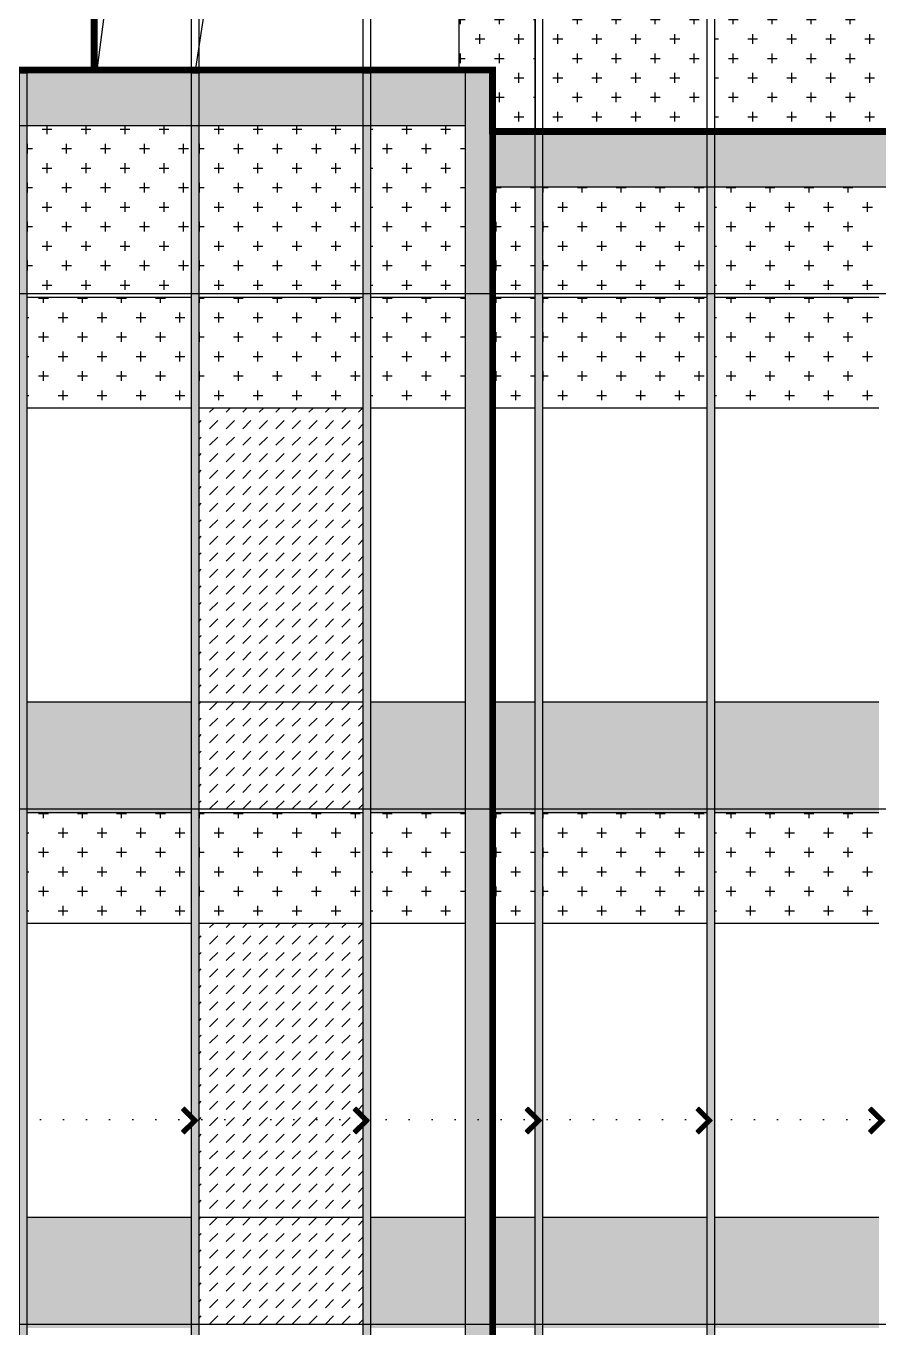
# Model space of a CAD drawing. Extents: x -863035 to 270371, y -8918 to 240488.
# Drawn here: x -368165 to -361218, y 67026 to 77637 of the extents above; entities that cross this region are included whole.
import ezdxf

# ---------------------------------------------------------------- set-up
doc = ezdxf.new("R2010")
doc.units = 0
doc.header["$LTSCALE"] = 1000
doc.header["$MEASUREMENT"] = 0
doc.linetypes.add('109-34 轴网$0$L1$0$$AUDIT_BAD_LTYPE1', pattern=[0])
doc.linetypes.add('DOT2', pattern=[0.125, 0, -0.125])
for name, color, linetype in [('01-标注_符号', 200, 'Continuous'), ('05-填充_156', 156, 'Continuous'), ('05-填充_18', 18, 'Continuous'), ('05-填充_天正', 26, 'Continuous'), ('A-C_窗', 140, 'Continuous'), ('A-SUR_看线', 231, 'Continuous'), ('D_铝板', 181, 'Continuous'), ('E-立面', 255, 'Continuous'), ('E-立面轮廓', 241, 'Continuous')]:
    doc.layers.add(name, color=color, linetype=linetype)
doc.layers.add('04-不打印_辅助线', color=165, linetype='Continuous', plot=False)
doc.styles.add('logo-3', font='', dxfattribs={"width": 0.8})
doc.styles.get('logo-3').set_extended_font_data('SimSun')
doc.dimstyles.new('副本 ISO-1', dxfattribs={"dimtxt": 2.5, "dimasz": 1.5, "dimexe": 1.25, "dimexo": 0.625, "dimtad": 1, "dimdec": 0, "dimtxsty": 'logo-3', "dimblk": 'ARCHTICK', "dimcen": 2.5, "dimdle": 1, "dimadec": 0, "dimazin": 0, "dimtfac": 1, "dimtdec": 0, "dimtix": 1, "dimtmove": 0, "dimatfit": 3, "dimldrblk": 'AR', "dimfxl": 0, "dimarcsym": 0})
pattern_1 = [(0, (-500618.61, -68320.96), (158.75, 158.75), [79.375, -238.125]), (90, (-500578.92, -68360.65), (-158.75, 158.75), [79.375, -238.125])]
pattern_2 = [(0, (-497818.61, -68320.96), (158.75, 158.75), [79.375, -238.125]), (90, (-497778.92, -68360.65), (-158.75, 158.75), [79.375, -238.125])]
pattern_3 = [(0, (-500618.61, -64120.96), (158.75, 158.75), [79.375, -238.125]), (90, (-500578.92, -64160.65), (-158.75, 158.75), [79.375, -238.125])]
pattern_4 = [(0, (-497818.61, -64120.96), (158.75, 158.75), [79.375, -238.125]), (90, (-497778.92, -64160.65), (-158.75, 158.75), [79.375, -238.125])]
pattern_5 = [(0, (-497818.61, -63220.96), (158.75, 158.75), [79.375, -238.125]), (90, (-497778.92, -63260.65), (-158.75, 158.75), [79.375, -238.125])]
pattern_6 = [(0, (-112095.7, 203580.06), (158.75, 158.75), [79.375, -238.125]), (90, (-112056.01, 203540.37), (-158.75, 158.75), [79.375, -238.125])]

# ---------------------------------------------------------------- blocks, each defined once
blk = doc.blocks.new('*U23')
at = {"layer": '05-填充_18'}
h = blk.add_hatch(color=256, dxfattribs=at)
h.dxf.hatch_style = 1
h.paths.add_polyline_path([(60, -15050), (0, -15050), (0, 310), (60, 310)])
blk.add_lwpolyline([(60, -15050), (0, -15050), (0, 310), (60, 310)], close=True)
blk = doc.blocks.new('*U24')
at = {"layer": '05-填充_18'}
h = blk.add_hatch(color=256, dxfattribs=at)
h.dxf.hatch_style = 1
h.paths.add_polyline_path([(60, -14550), (0, -14550), (0, 310), (60, 310)])
blk.add_lwpolyline([(60, -14550), (0, -14550), (0, 310), (60, 310)], close=True)
blk = doc.blocks.new('_ArchTick')
at = {"color": 0, "linetype": 'ByBlock', "const_width": 0.4}
blk.add_lwpolyline([(-0.5, -0.5), (0.5, 0.5)], dxfattribs=at)
blk = doc.blocks.new('*X7')
at = {"color": 0}
for p, q in [((-1012.3056, 1692.7161), (-1012.3056, 1692.7286)), ((-1012.3055, 1692.7287), (-1012.2898, 1692.7287)), ((-1012.3046, 1692.7151), (-1012.3046, 1692.7296)), ((-1012.3045, 1692.7297), (-1012.2908, 1692.7297)), ((-1012.3036, 1692.7141), (-1012.3036, 1692.7306)), ((-1012.3035, 1692.7307), (-1012.2918, 1692.7307)), ((-1012.3026, 1692.7131), (-1012.3026, 1692.7316)), ((-1012.3025, 1692.7317), (-1012.2928, 1692.7317)), ((-1012.3016, 1692.7121), (-1012.3016, 1692.7326)), ((-1012.3015, 1692.7327), (-1012.2938, 1692.7327)), ((-1012.3006, 1692.7111), (-1012.3006, 1692.7336)), ((-1012.3005, 1692.7337), (-1012.2948, 1692.7337)), ((-1012.2996, 1692.7101), (-1012.2996, 1692.7346)), ((-1012.2995, 1692.7347), (-1012.2958, 1692.7347)), ((-1012.2986, 1692.7091), (-1012.2986, 1692.7356)), ((-1012.2985, 1692.7357), (-1012.2968, 1692.7357)), ((-1012.2976, 1692.7081), (-1012.2976, 1692.7364)), ((-1012.2966, 1692.7071), (-1012.2966, 1692.7354)), ((-1012.2956, 1692.7061), (-1012.2956, 1692.7344)), ((-1012.2946, 1692.7051), (-1012.2946, 1692.7334)), ((-1012.2936, 1692.7041), (-1012.2936, 1692.7324)), ((-1012.2926, 1692.7031), (-1012.2926, 1692.7314)), ((-1012.2916, 1692.7021), (-1012.2916, 1692.7304)), ((-1012.2906, 1692.7011), (-1012.2906, 1692.7294)), ((-1012.2896, 1692.7001), (-1012.2896, 1692.7284)), ((-1012.3116, 1692.7221), (-1012.3116, 1692.7226)), ((-1012.3115, 1692.7227), (-1012.2838, 1692.7227)), ((-1012.3111, 1692.7217), (-1012.2828, 1692.7217)), ((-1012.3106, 1692.7211), (-1012.3106, 1692.7236)), ((-1012.3105, 1692.7237), (-1012.2848, 1692.7237)), ((-1012.3101, 1692.7207), (-1012.2818, 1692.7207)), ((-1012.3096, 1692.7201), (-1012.3096, 1692.7246)), ((-1012.3095, 1692.7247), (-1012.2858, 1692.7247)), ((-1012.3091, 1692.7197), (-1012.2808, 1692.7197)), ((-1012.3086, 1692.7191), (-1012.3086, 1692.7256)), ((-1012.3085, 1692.7257), (-1012.2868, 1692.7257)), ((-1012.3081, 1692.7187), (-1012.2798, 1692.7187)), ((-1012.3076, 1692.7181), (-1012.3076, 1692.7266)), ((-1012.3075, 1692.7267), (-1012.2878, 1692.7267)), ((-1012.3071, 1692.7177), (-1012.2788, 1692.7177)), ((-1012.3066, 1692.7171), (-1012.3066, 1692.7276)), ((-1012.3065, 1692.7277), (-1012.2888, 1692.7277)), ((-1012.3061, 1692.7167), (-1012.2778, 1692.7167)), ((-1012.3051, 1692.7157), (-1012.2768, 1692.7157)), ((-1012.3041, 1692.7147), (-1012.2758, 1692.7147)), ((-1012.3031, 1692.7137), (-1012.2748, 1692.7137)), ((-1012.3021, 1692.7127), (-1012.2738, 1692.7127)), ((-1012.3011, 1692.7117), (-1012.2728, 1692.7117)), ((-1012.3001, 1692.7107), (-1012.2718, 1692.7107)), ((-1012.2991, 1692.7097), (-1012.2708, 1692.7097)), ((-1012.2981, 1692.7087), (-1012.2698, 1692.7087)), ((-1012.2971, 1692.7077), (-1012.2688, 1692.7077)), ((-1012.2961, 1692.7067), (-1012.2678, 1692.7067)), ((-1012.2951, 1692.7057), (-1012.2668, 1692.7057)), ((-1012.2941, 1692.7047), (-1012.2658, 1692.7047)), ((-1012.2931, 1692.7037), (-1012.2648, 1692.7037)), ((-1012.2921, 1692.7027), (-1012.2638, 1692.7027)), ((-1012.2911, 1692.7017), (-1012.2628, 1692.7017)), ((-1012.2901, 1692.7007), (-1012.2618, 1692.7007)), ((-1012.2891, 1692.6997), (-1012.2608, 1692.6997)), ((-1012.2886, 1692.6991), (-1012.2886, 1692.7274)), ((-1012.2881, 1692.6987), (-1012.2598, 1692.6987)), ((-1012.2876, 1692.6981), (-1012.2876, 1692.7264)), ((-1012.2871, 1692.6977), (-1012.2588, 1692.6977)), ((-1012.2866, 1692.6971), (-1012.2866, 1692.7254)), ((-1012.2861, 1692.6967), (-1012.2578, 1692.6967)), ((-1012.2856, 1692.6961), (-1012.2856, 1692.7244)), ((-1012.2851, 1692.6957), (-1012.2568, 1692.6957)), ((-1012.2846, 1692.6951), (-1012.2846, 1692.7234)), ((-1012.2841, 1692.6947), (-1012.2558, 1692.6947)), ((-1012.2836, 1692.6941), (-1012.2836, 1692.7224)), ((-1012.2831, 1692.6937), (-1012.2548, 1692.6937)), ((-1012.2826, 1692.6931), (-1012.2826, 1692.7214)), ((-1012.2821, 1692.6927), (-1012.2538, 1692.6927)), ((-1012.2816, 1692.6921), (-1012.2816, 1692.7204)), ((-1012.2811, 1692.6917), (-1012.2528, 1692.6917)), ((-1012.2806, 1692.6911), (-1012.2806, 1692.7194)), ((-1012.2801, 1692.6907), (-1012.2518, 1692.6907)), ((-1012.2796, 1692.6901), (-1012.2796, 1692.7184)), ((-1012.2791, 1692.6897), (-1012.2508, 1692.6897)), ((-1012.2786, 1692.6891), (-1012.2786, 1692.7174)), ((-1012.2781, 1692.6887), (-1012.2498, 1692.6887)), ((-1012.2776, 1692.6881), (-1012.2776, 1692.7164)), ((-1012.2771, 1692.6877), (-1012.2488, 1692.6877)), ((-1012.2766, 1692.6871), (-1012.2766, 1692.7154)), ((-1012.2761, 1692.6867), (-1012.2478, 1692.6867)), ((-1012.2756, 1692.6861), (-1012.2756, 1692.7144)), ((-1012.2751, 1692.6857), (-1012.2468, 1692.6857)), ((-1012.2746, 1692.6851), (-1012.2746, 1692.7134)), ((-1012.2741, 1692.6847), (-1012.2458, 1692.6847)), ((-1012.2736, 1692.6841), (-1012.2736, 1692.7124)), ((-1012.2731, 1692.6837), (-1012.2448, 1692.6837)), ((-1012.2726, 1692.6831), (-1012.2726, 1692.7114)), ((-1012.2721, 1692.6827), (-1012.2438, 1692.6827)), ((-1012.2716, 1692.6821), (-1012.2716, 1692.7104)), ((-1012.2711, 1692.6817), (-1012.2428, 1692.6817)), ((-1012.2706, 1692.6811), (-1012.2706, 1692.7094)), ((-1012.2701, 1692.6807), (-1012.2418, 1692.6807)), ((-1012.2696, 1692.6801), (-1012.2696, 1692.7084)), ((-1012.2691, 1692.6797), (-1012.2408, 1692.6797)), ((-1012.2686, 1692.6791), (-1012.2686, 1692.7074)), ((-1012.2681, 1692.6787), (-1012.2398, 1692.6787)), ((-1012.2676, 1692.6781), (-1012.2676, 1692.7064)), ((-1012.2671, 1692.6777), (-1012.2388, 1692.6777)), ((-1012.2666, 1692.6771), (-1012.2666, 1692.7054)), ((-1012.2666, 1692.6627), (-1012.2383, 1692.6627)), ((-1012.2666, 1692.6344), (-1012.2666, 1692.6627)), ((-1012.2661, 1692.6767), (-1012.2378, 1692.6767)), ((-1012.2656, 1692.6761), (-1012.2656, 1692.7044)), ((-1012.2656, 1692.6637), (-1012.2373, 1692.6637)), ((-1012.2656, 1692.6354), (-1012.2656, 1692.6637)), ((-1012.2651, 1692.6757), (-1012.2368, 1692.6757)), ((-1012.2646, 1692.6751), (-1012.2646, 1692.7034)), ((-1012.2646, 1692.6647), (-1012.2363, 1692.6647)), ((-1012.2646, 1692.6364), (-1012.2646, 1692.6647)), ((-1012.2641, 1692.6747), (-1012.2358, 1692.6747)), ((-1012.2636, 1692.6741), (-1012.2636, 1692.7024)), ((-1012.2636, 1692.6657), (-1012.2353, 1692.6657)), ((-1012.2636, 1692.6374), (-1012.2636, 1692.6657)), ((-1012.2631, 1692.6737), (-1012.2348, 1692.6737)), ((-1012.2626, 1692.6731), (-1012.2626, 1692.7014)), ((-1012.2626, 1692.6667), (-1012.2343, 1692.6667)), ((-1012.2626, 1692.6384), (-1012.2626, 1692.6667)), ((-1012.2621, 1692.6727), (-1012.2338, 1692.6727)), ((-1012.2616, 1692.6721), (-1012.2616, 1692.7004)), ((-1012.2616, 1692.6677), (-1012.2333, 1692.6677)), ((-1012.2616, 1692.6394), (-1012.2616, 1692.6677)), ((-1012.2611, 1692.6717), (-1012.2328, 1692.6717)), ((-1012.2606, 1692.6711), (-1012.2606, 1692.6994)), ((-1012.2606, 1692.6687), (-1012.2323, 1692.6687)), ((-1012.2606, 1692.6404), (-1012.2606, 1692.6687)), ((-1012.2601, 1692.6707), (-1012.2318, 1692.6707)), ((-1012.2596, 1692.6701), (-1012.2596, 1692.6984)), ((-1012.2596, 1692.6697), (-1012.2313, 1692.6697)), ((-1012.2596, 1692.6414), (-1012.2596, 1692.6697)), ((-1012.2586, 1692.6424), (-1012.2586, 1692.6974)), ((-1012.2576, 1692.6434), (-1012.2576, 1692.6964)), ((-1012.2566, 1692.6444), (-1012.2566, 1692.6954)), ((-1012.2556, 1692.6454), (-1012.2556, 1692.6944)), ((-1012.2546, 1692.6464), (-1012.2546, 1692.6934)), ((-1012.2536, 1692.6474), (-1012.2536, 1692.6924)), ((-1012.2526, 1692.6484), (-1012.2526, 1692.6914)), ((-1012.2516, 1692.6494), (-1012.2516, 1692.6904)), ((-1012.2506, 1692.6504), (-1012.2506, 1692.6894)), ((-1012.2496, 1692.6514), (-1012.2496, 1692.6884)), ((-1012.2486, 1692.6524), (-1012.2486, 1692.6874)), ((-1012.2476, 1692.6534), (-1012.2476, 1692.6864)), ((-1012.2466, 1692.6544), (-1012.2466, 1692.6854)), ((-1012.2456, 1692.6554), (-1012.2456, 1692.6844)), ((-1012.2446, 1692.6564), (-1012.2446, 1692.6834)), ((-1012.2436, 1692.6574), (-1012.2436, 1692.6824)), ((-1012.2426, 1692.6584), (-1012.2426, 1692.6814)), ((-1012.2416, 1692.6594), (-1012.2416, 1692.6804)), ((-1012.2406, 1692.6604), (-1012.2406, 1692.6794)), ((-1012.2396, 1692.6614), (-1012.2396, 1692.6784)), ((-1012.2386, 1692.6624), (-1012.2386, 1692.6774)), ((-1012.2376, 1692.6634), (-1012.2376, 1692.6764)), ((-1012.2366, 1692.6644), (-1012.2366, 1692.6754)), ((-1012.2356, 1692.6654), (-1012.2356, 1692.6744)), ((-1012.2346, 1692.6664), (-1012.2346, 1692.6734)), ((-1012.2336, 1692.6674), (-1012.2336, 1692.6724)), ((-1012.2326, 1692.6684), (-1012.2326, 1692.6714)), ((-1012.2316, 1692.6694), (-1012.2316, 1692.6704)), ((-1012.3116, 1692.6177), (-1012.2833, 1692.6177)), ((-1012.3116, 1692.6172), (-1012.3116, 1692.6177)), ((-1012.3111, 1692.6167), (-1012.2843, 1692.6167)), ((-1012.3106, 1692.6187), (-1012.2823, 1692.6187)), ((-1012.3106, 1692.6162), (-1012.3106, 1692.6187)), ((-1012.3101, 1692.6157), (-1012.2853, 1692.6157)), ((-1012.3096, 1692.6197), (-1012.2813, 1692.6197)), ((-1012.3096, 1692.6152), (-1012.3096, 1692.6197)), ((-1012.3091, 1692.6147), (-1012.2863, 1692.6147)), ((-1012.3086, 1692.6207), (-1012.2803, 1692.6207)), ((-1012.3086, 1692.6142), (-1012.3086, 1692.6207)), ((-1012.3081, 1692.6137), (-1012.2873, 1692.6137)), ((-1012.3076, 1692.6217), (-1012.2793, 1692.6217)), ((-1012.3076, 1692.6132), (-1012.3076, 1692.6217)), ((-1012.3071, 1692.6127), (-1012.2883, 1692.6127)), ((-1012.3066, 1692.6227), (-1012.2783, 1692.6227)), ((-1012.3066, 1692.6122), (-1012.3066, 1692.6227)), ((-1012.3061, 1692.6117), (-1012.2893, 1692.6117)), ((-1012.3056, 1692.6237), (-1012.2773, 1692.6237)), ((-1012.3056, 1692.6112), (-1012.3056, 1692.6237)), ((-1012.3051, 1692.6107), (-1012.2903, 1692.6107)), ((-1012.3046, 1692.6247), (-1012.2763, 1692.6247)), ((-1012.3046, 1692.6102), (-1012.3046, 1692.6247)), ((-1012.3041, 1692.6097), (-1012.2913, 1692.6097)), ((-1012.3036, 1692.6257), (-1012.2753, 1692.6257)), ((-1012.3036, 1692.6092), (-1012.3036, 1692.6257)), ((-1012.3031, 1692.6087), (-1012.2923, 1692.6087)), ((-1012.3026, 1692.6267), (-1012.2743, 1692.6267)), ((-1012.3026, 1692.6082), (-1012.3026, 1692.6267)), ((-1012.3021, 1692.6077), (-1012.2933, 1692.6077)), ((-1012.3016, 1692.6277), (-1012.2733, 1692.6277)), ((-1012.3016, 1692.6072), (-1012.3016, 1692.6277)), ((-1012.3011, 1692.6067), (-1012.2943, 1692.6067)), ((-1012.3006, 1692.6287), (-1012.2723, 1692.6287)), ((-1012.3006, 1692.6062), (-1012.3006, 1692.6287)), ((-1012.3001, 1692.6057), (-1012.2953, 1692.6057)), ((-1012.2996, 1692.6297), (-1012.2713, 1692.6297)), ((-1012.2996, 1692.6052), (-1012.2996, 1692.6297)), ((-1012.2991, 1692.6047), (-1012.2963, 1692.6047)), ((-1012.2986, 1692.6307), (-1012.2703, 1692.6307)), ((-1012.2986, 1692.6042), (-1012.2986, 1692.6307)), ((-1012.2981, 1692.6037), (-1012.2973, 1692.6037)), ((-1012.2976, 1692.6317), (-1012.2693, 1692.6317)), ((-1012.2976, 1692.6034), (-1012.2976, 1692.6317)), ((-1012.2966, 1692.6327), (-1012.2683, 1692.6327)), ((-1012.2966, 1692.6044), (-1012.2966, 1692.6327)), ((-1012.2956, 1692.6337), (-1012.2673, 1692.6337)), ((-1012.2956, 1692.6054), (-1012.2956, 1692.6337)), ((-1012.2946, 1692.6347), (-1012.2663, 1692.6347)), ((-1012.2946, 1692.6064), (-1012.2946, 1692.6347)), ((-1012.2936, 1692.6357), (-1012.2653, 1692.6357)), ((-1012.2936, 1692.6074), (-1012.2936, 1692.6357)), ((-1012.2926, 1692.6367), (-1012.2643, 1692.6367)), ((-1012.2926, 1692.6084), (-1012.2926, 1692.6367)), ((-1012.2916, 1692.6377), (-1012.2633, 1692.6377)), ((-1012.2916, 1692.6094), (-1012.2916, 1692.6377)), ((-1012.2906, 1692.6387), (-1012.2623, 1692.6387)), ((-1012.2906, 1692.6104), (-1012.2906, 1692.6387)), ((-1012.2896, 1692.6397), (-1012.2613, 1692.6397)), ((-1012.2896, 1692.6114), (-1012.2896, 1692.6397)), ((-1012.2886, 1692.6407), (-1012.2603, 1692.6407)), ((-1012.2886, 1692.6124), (-1012.2886, 1692.6407)), ((-1012.2876, 1692.6417), (-1012.2593, 1692.6417)), ((-1012.2876, 1692.6134), (-1012.2876, 1692.6417)), ((-1012.2866, 1692.6427), (-1012.2583, 1692.6427)), ((-1012.2866, 1692.6144), (-1012.2866, 1692.6427)), ((-1012.2856, 1692.6437), (-1012.2573, 1692.6437)), ((-1012.2856, 1692.6154), (-1012.2856, 1692.6437)), ((-1012.2846, 1692.6447), (-1012.2563, 1692.6447)), ((-1012.2846, 1692.6164), (-1012.2846, 1692.6447)), ((-1012.2836, 1692.6457), (-1012.2553, 1692.6457)), ((-1012.2836, 1692.6174), (-1012.2836, 1692.6457)), ((-1012.2826, 1692.6467), (-1012.2543, 1692.6467)), ((-1012.2826, 1692.6184), (-1012.2826, 1692.6467)), ((-1012.2816, 1692.6477), (-1012.2533, 1692.6477)), ((-1012.2816, 1692.6194), (-1012.2816, 1692.6477)), ((-1012.2806, 1692.6487), (-1012.2523, 1692.6487)), ((-1012.2806, 1692.6204), (-1012.2806, 1692.6487)), ((-1012.2796, 1692.6497), (-1012.2513, 1692.6497)), ((-1012.2796, 1692.6214), (-1012.2796, 1692.6497)), ((-1012.2786, 1692.6507), (-1012.2503, 1692.6507)), ((-1012.2786, 1692.6224), (-1012.2786, 1692.6507)), ((-1012.2776, 1692.6517), (-1012.2493, 1692.6517)), ((-1012.2776, 1692.6234), (-1012.2776, 1692.6517)), ((-1012.2766, 1692.6527), (-1012.2483, 1692.6527)), ((-1012.2766, 1692.6244), (-1012.2766, 1692.6527)), ((-1012.2756, 1692.6537), (-1012.2473, 1692.6537)), ((-1012.2756, 1692.6254), (-1012.2756, 1692.6537)), ((-1012.2746, 1692.6547), (-1012.2463, 1692.6547)), ((-1012.2746, 1692.6264), (-1012.2746, 1692.6547)), ((-1012.2736, 1692.6557), (-1012.2453, 1692.6557)), ((-1012.2736, 1692.6274), (-1012.2736, 1692.6557)), ((-1012.2726, 1692.6567), (-1012.2443, 1692.6567)), ((-1012.2726, 1692.6284), (-1012.2726, 1692.6567)), ((-1012.2716, 1692.6577), (-1012.2433, 1692.6577)), ((-1012.2716, 1692.6294), (-1012.2716, 1692.6577)), ((-1012.2706, 1692.6587), (-1012.2423, 1692.6587)), ((-1012.2706, 1692.6304), (-1012.2706, 1692.6587)), ((-1012.2696, 1692.6597), (-1012.2413, 1692.6597)), ((-1012.2696, 1692.6314), (-1012.2696, 1692.6597)), ((-1012.2686, 1692.6607), (-1012.2403, 1692.6607)), ((-1012.2686, 1692.6324), (-1012.2686, 1692.6607)), ((-1012.2676, 1692.6617), (-1012.2393, 1692.6617)), ((-1012.2676, 1692.6334), (-1012.2676, 1692.6617))]:
    blk.add_line(p, q, dxfattribs=at)
blk = doc.blocks.new('A-ARROW')
blk.add_lwpolyline([(0.0808, 0.0525), (0.0666, 0.0666), (0, 0), (0.0666, -0.0666), (0.0808, -0.0525), (0.0283, 0)], close=True)
at = {"rotation": 180}
blk.add_blockref('*X7', (-1012.2311, 1692.6699), dxfattribs=at)
blk = doc.blocks.new('AR')
at = {"xscale": -21.59999999986031, "yscale": 21.59999999999127, "zscale": 21.6, "rotation": 359.9999997162888}
blk.add_blockref('A-ARROW', (0, 0), dxfattribs=at)
blk = doc.blocks.new('jyhdrtjy')
at = {"layer": '05-填充_156'}
h = blk.add_hatch(dxfattribs=at)
h.set_pattern_fill('CROSS', color=136, scale=100)
h.set_pattern_definition(pattern_6)
h.paths.add_polyline_path([(31877.8, -3348.3), (32497.8, -3348.3), (32497.8, -5318.3), (32127.8, -5318.3), (32127.8, -4818.3), (31877.8, -4818.3)])
h = blk.add_hatch(dxfattribs=at)
h.set_pattern_fill('CROSS', color=136, scale=100)
h.set_pattern_definition(pattern_6)
h.paths.add_polyline_path([(33897.8, -3348.3), (32557.8, -3348.3), (32557.8, -5293.3), (33897.8, -5293.3)])
h.paths.add_polyline_path([(35297.8, -3348.3), (33957.8, -3348.3), (33957.8, -5293.3), (35297.8, -5293.3)])
h.paths.add_polyline_path([(36197.8, -3918.3), (36697.8, -3918.3), (36697.8, -3348.3), (35357.8, -3348.3), (35357.8, -5293.3), (36697.8, -5293.3), (36697.8, -4618.3), (36197.8, -4618.3)])
h.paths.add_polyline_path([(38097.8, -3348.3), (36757.8, -3348.3), (36757.8, -5293.3), (38097.8, -5293.3)])
h = blk.add_hatch(dxfattribs=at)
h.set_pattern_fill('CROSS', color=136, scale=100)
h.set_pattern_definition([(0, (-502018.61, -63220.96), (158.75, 158.75), [79.375, -238.125]), (90, (-501978.92, -63260.65), (-158.75, 158.75), [79.375, -238.125])])
h.paths.add_polyline_path([(29697.8, -5248.3), (28357.8, -5248.3), (28357.8, -6648.3), (29697.8, -6648.3)])
h = blk.add_hatch(dxfattribs=at)
h.set_pattern_fill('CROSS', color=136, scale=100)
h.set_pattern_definition([(0, (-500618.61, -63220.96), (158.75, 158.75), [79.375, -238.125]), (90, (-500578.92, -63260.65), (-158.75, 158.75), [79.375, -238.125])])
h.paths.add_polyline_path([(31097.8, -5248.3), (29757.8, -5248.3), (29757.8, -6648.3), (31097.8, -6648.3)])
h = blk.add_hatch(dxfattribs=at)
h.set_pattern_fill('CROSS', color=136, scale=100)
h.set_pattern_definition(pattern_5)
h.paths.add_polyline_path([(31927.8, -5248.3), (31157.8, -5248.3), (31157.8, -6648.3), (31927.8, -6648.3)])
h = blk.add_hatch(dxfattribs=at)
h.set_pattern_fill('CROSS', color=136, scale=100)
h.set_pattern_definition([(0, (-497248.61, -63220.96), (158.75, 158.75), [79.375, -238.125]), (90, (-497208.92, -63260.65), (-158.75, 158.75), [79.375, -238.125])])
h.paths.add_polyline_path([(32497.8, -5748.3), (32127.8, -5748.3), (32127.8, -6648.3), (32497.8, -6648.3)])
h = blk.add_hatch(dxfattribs=at)
h.set_pattern_fill('CROSS', color=136, scale=100)
h.set_pattern_definition(pattern_5)
h.paths.add_polyline_path([(33897.8, -5748.3), (32557.8, -5748.3), (32557.8, -6648.3), (33897.8, -6648.3)])
h = blk.add_hatch(dxfattribs=at)
h.set_pattern_fill('CROSS', color=136, scale=100)
h.set_pattern_definition([(0, (-495018.61, -63220.96), (158.75, 158.75), [79.375, -238.125]), (90, (-494978.92, -63260.65), (-158.75, 158.75), [79.375, -238.125])])
h.paths.add_polyline_path([(35297.8, -5748.3), (33957.8, -5748.3), (33957.8, -6648.3), (35297.8, -6648.3)])
h = blk.add_hatch(dxfattribs=at)
h.set_pattern_fill('CROSS', color=136, scale=100)
h.set_pattern_definition(pattern_3)
h.paths.add_polyline_path([(29697.8, -6648.3), (28357.8, -6648.3), (28357.8, -7548.3), (29697.8, -7548.3)])
h = blk.add_hatch(dxfattribs=at)
h.set_pattern_fill('CROSS', color=136, scale=100)
h.set_pattern_definition(pattern_3)
h.paths.add_polyline_path([(31097.8, -6648.3), (29757.8, -6648.3), (29757.8, -7548.3), (31097.8, -7548.3)])
h = blk.add_hatch(dxfattribs=at)
h.set_pattern_fill('CROSS', color=136, scale=100)
h.set_pattern_definition(pattern_4)
h.paths.add_polyline_path([(31927.8, -6648.3), (31157.8, -6648.3), (31157.8, -7548.3), (31927.8, -7548.3)])
h = blk.add_hatch(dxfattribs=at)
h.set_pattern_fill('CROSS', color=136, scale=100)
h.set_pattern_definition([(0, (-497248.61, -64120.96), (158.75, 158.75), [79.375, -238.125]), (90, (-497208.92, -64160.65), (-158.75, 158.75), [79.375, -238.125])])
h.paths.add_polyline_path([(32497.8, -6648.3), (32127.8, -6648.3), (32127.8, -7548.3), (32497.8, -7548.3)])
h = blk.add_hatch(dxfattribs=at)
h.set_pattern_fill('CROSS', color=136, scale=100)
h.set_pattern_definition(pattern_4)
h.paths.add_polyline_path([(33897.8, -6648.3), (32557.8, -6648.3), (32557.8, -7548.3), (33897.8, -7548.3)])
h = blk.add_hatch(dxfattribs=at)
h.set_pattern_fill('CROSS', color=136, scale=100)
h.set_pattern_definition([(0, (-495018.61, -64120.96), (158.75, 158.75), [79.375, -238.125]), (90, (-494978.92, -64160.65), (-158.75, 158.75), [79.375, -238.125])])
h.paths.add_polyline_path([(35297.8, -6648.3), (33957.8, -6648.3), (33957.8, -7548.3), (35297.8, -7548.3)])
h = blk.add_hatch(dxfattribs=at)
h.set_pattern_fill('DASH', color=256, scale=100, angle=45)
h.set_pattern_definition([(45, (-499218.61, -64120.96), (1e-14, 134.703842), [95.25, -95.25])])
h.paths.add_polyline_path([(31097.8, -7548.3), (29757.8, -7548.3), (29757.8, -10848.3), (31097.8, -10848.3)])
h = blk.add_hatch(dxfattribs=at)
h.set_pattern_fill('CROSS', color=136, scale=100)
h.set_pattern_definition(pattern_1)
h.paths.add_polyline_path([(29697.8, -10848.3), (28357.8, -10848.3), (28357.8, -11748.3), (29697.8, -11748.3)])
h = blk.add_hatch(dxfattribs=at)
h.set_pattern_fill('CROSS', color=136, scale=100)
h.set_pattern_definition(pattern_1)
h.paths.add_polyline_path([(31097.8, -10848.3), (29757.8, -10848.3), (29757.8, -11748.3), (31097.8, -11748.3)])
h = blk.add_hatch(dxfattribs=at)
h.set_pattern_fill('CROSS', color=136, scale=100)
h.set_pattern_definition(pattern_2)
h.paths.add_polyline_path([(31927.8, -10848.3), (31157.8, -10848.3), (31157.8, -11748.3), (31927.8, -11748.3)])
h = blk.add_hatch(dxfattribs=at)
h.set_pattern_fill('CROSS', color=136, scale=100)
h.set_pattern_definition([(0, (-497248.61, -68320.96), (158.75, 158.75), [79.375, -238.125]), (90, (-497208.92, -68360.65), (-158.75, 158.75), [79.375, -238.125])])
h.paths.add_polyline_path([(32497.8, -10848.3), (32127.8, -10848.3), (32127.8, -11748.3), (32497.8, -11748.3)])
h = blk.add_hatch(dxfattribs=at)
h.set_pattern_fill('CROSS', color=136, scale=100)
h.set_pattern_definition(pattern_2)
h.paths.add_polyline_path([(33897.8, -10848.3), (32557.8, -10848.3), (32557.8, -11748.3), (33897.8, -11748.3)])
h = blk.add_hatch(dxfattribs=at)
h.set_pattern_fill('CROSS', color=136, scale=100)
h.set_pattern_definition([(0, (-495018.61, -68320.96), (158.75, 158.75), [79.375, -238.125]), (90, (-494978.92, -68360.65), (-158.75, 158.75), [79.375, -238.125])])
h.paths.add_polyline_path([(35297.8, -10848.3), (33957.8, -10848.3), (33957.8, -11748.3), (35297.8, -11748.3)])
h = blk.add_hatch(dxfattribs=at)
h.set_pattern_fill('DASH', color=256, scale=100, angle=45)
h.set_pattern_definition([(45, (-499218.61, -68320.96), (1e-14, 134.703842), [95.25, -95.25])])
h.paths.add_polyline_path([(31097.8, -11748.3), (29757.8, -11748.3), (29757.8, -15048.3), (31097.8, -15048.3)])
at = {"layer": '05-填充_18'}
h = blk.add_hatch(color=256, dxfattribs=at)
h.dxf.hatch_style = 1
h.paths.add_polyline_path([(13527.8, -4818.3), (13527.8, -5248.3), (31927.8, -5248.3), (31927.8, -4818.3)])
h = blk.add_hatch(color=256, dxfattribs=at)
h.dxf.hatch_style = 1
h.paths.add_polyline_path([(32127.8, -4818.3), (31927.8, -4818.3), (31927.8, -20178.3), (32127.8, -20178.3)])
h = blk.add_hatch(color=256, dxfattribs=at)
h.dxf.hatch_style = 1
h.paths.add_polyline_path([(43127.8, -5318.3), (32127.8, -5318.3), (32127.8, -5748.3), (43127.8, -5748.3)])
at = {"layer": '05-填充_天正'}
h = blk.add_hatch(dxfattribs=at)
h.set_pattern_fill('AR-CONC', color=256, scale=200)
h.set_pattern_definition([(50, (396515.96, -166974.53), (364.36934, -31.87817), [38.1, -419.1]), (355, (396515.96, -166974.53), (-70.48565, 382.1133), [30.48, -335.28]), (100.451, (396546.32, -166977.2), (293.885, 350.23338), [32.38, -356.18]), (46.1842, (396515.96, -166872.93), (542.1581, -84.08466), [57.15, -628.65]), (96.6356, (396561.14, -166879.94), (474.8085, 494.8511), [48.57, -534.27]), (351.184, (396515.96, -166872.93), (474.8092, 494.8502), [45.72, -502.92]), (21, (396566.76, -166898.33), (303.22976, -204.53104), [38.1, -419.1]), (326, (396566.76, -166898.33), (123.60406, 368.37593), [30.48, -335.28]), (71.4514, (396592.03, -166915.38), (426.83298, 163.84572), [32.38, -356.18]), (37.5, (396515.96, -166974.53), (6.177207, 169.110078), [0, -331.216, 0, -340.36, 0, -336.55]), (7.5, (396515.96, -166974.53), (133.639325, 200.36115), [0, -194.056, 0, -323.596, 0, -128.27]), (327.5, (396402.68, -166974.53), (271.18119, -11.45749), [0, -127, 0, -396.24, 0, -525.78]), (317.5, (396351.88, -166974.53), (296.25836, 50.85298), [0, -165.1, 0, -263.144, 0, -373.38])])
h.paths.add_polyline_path([(59157.8, -10848.3), (59927.8, -10848.3), (59927.8, -9948.3), (59157.8, -9948.3)])
h.paths.add_polyline_path([(57757.8, -10848.3), (59097.8, -10848.3), (59097.8, -9948.3), (57757.8, -9948.3)])
h.paths.add_polyline_path([(53557.8, -9948.3), (54897.8, -9948.3), (54897.8, -10848.3), (53557.8, -10848.3)])
h.paths.add_polyline_path([(52157.8, -10848.3), (53497.8, -10848.3), (53497.8, -9948.3), (52157.8, -9948.3)])
h.paths.add_polyline_path([(50757.8, -9948.3), (52097.8, -9948.3), (52097.8, -10848.3), (50757.8, -10848.3)])
h.paths.add_polyline_path([(49357.8, -10848.3), (50697.8, -10848.3), (50697.8, -9948.3), (49357.8, -9948.3)])
h.paths.add_polyline_path([(47957.8, -10848.3), (48727.8, -10848.3), (48727.8, -9948.3), (47957.8, -9948.3)])
h.paths.add_polyline_path([(46557.8, -9948.3), (47897.8, -9948.3), (47897.8, -10848.3), (46557.8, -10848.3)])
h.paths.add_polyline_path([(45157.8, -10848.3), (46497.8, -10848.3), (46497.8, -9948.3), (45157.8, -9948.3)])
h.paths.add_polyline_path([(43757.8, -10848.3), (45097.8, -10848.3), (45097.8, -9948.3), (43757.8, -9948.3)])
h.paths.add_polyline_path([(42357.8, -9948.3), (43127.8, -9948.3), (43127.8, -10848.3), (42357.8, -10848.3)])
h.paths.add_polyline_path([(40957.8, -10848.3), (42297.8, -10848.3), (42297.8, -9948.3), (40957.8, -9948.3)])
h.paths.add_polyline_path([(36757.8, -10848.3), (38097.8, -10848.3), (38097.8, -9948.3), (36757.8, -9948.3)])
h.paths.add_polyline_path([(35357.8, -9948.3), (36697.8, -9948.3), (36697.8, -10848.3), (35357.8, -10848.3)])
h.paths.add_polyline_path([(33957.8, -10848.3), (35297.8, -10848.3), (35297.8, -9948.3), (33957.8, -9948.3)])
h.paths.add_polyline_path([(32557.8, -9948.3), (33897.8, -9948.3), (33897.8, -10848.3), (32557.8, -10848.3)])
h.paths.add_polyline_path([(32127.8, -10848.3), (32497.8, -10848.3), (32497.8, -9948.3), (32127.8, -9948.3)])
h.paths.add_polyline_path([(31157.8, -10848.3), (31927.8, -10848.3), (31927.8, -9948.3), (31157.8, -9948.3)])
h.paths.add_polyline_path([(28357.8, -9948.3), (29697.8, -9948.3), (29697.8, -10848.3), (28357.8, -10848.3)])
h.paths.add_polyline_path([(26957.8, -10848.3), (28297.8, -10848.3), (28297.8, -9948.3), (26957.8, -9948.3)])
h.paths.add_polyline_path([(25557.8, -9948.3), (26897.8, -9948.3), (26897.8, -10848.3), (25557.8, -10848.3)])
h.paths.add_polyline_path([(24157.8, -10848.3), (25497.8, -10848.3), (25497.8, -9948.3), (24157.8, -9948.3)])
h.paths.add_polyline_path([(19957.8, -9948.3), (21297.8, -9948.3), (21297.8, -10848.3), (19957.8, -10848.3)])
h.paths.add_polyline_path([(18557.8, -10848.3), (19897.8, -10848.3), (19897.8, -9948.3), (18557.8, -9948.3)])
h.paths.add_polyline_path([(17157.8, -10848.3), (18497.8, -10848.3), (18497.8, -9948.3), (17157.8, -9948.3)])
h.paths.add_polyline_path([(15757.8, -10848.3), (17097.8, -10848.3), (17097.8, -9948.3), (15757.8, -9948.3)])
h.paths.add_polyline_path([(13527.8, -10848.3), (14297.8, -10848.3), (14297.8, -9948.3), (13527.8, -9948.3)])
h = blk.add_hatch(dxfattribs=at)
h.set_pattern_fill('AR-CONC', color=256, scale=200)
h.set_pattern_definition([(50, (396515.96, -171174.53), (364.36934, -31.87817), [38.1, -419.1]), (355, (396515.96, -171174.53), (-70.48565, 382.1133), [30.48, -335.28]), (100.451, (396546.32, -171177.2), (293.885, 350.23338), [32.38, -356.18]), (46.1842, (396515.96, -171072.93), (542.1581, -84.08466), [57.15, -628.65]), (96.6356, (396561.14, -171079.94), (474.8085, 494.8511), [48.57, -534.27]), (351.184, (396515.96, -171072.93), (474.8092, 494.8502), [45.72, -502.92]), (21, (396566.76, -171098.33), (303.22976, -204.53104), [38.1, -419.1]), (326, (396566.76, -171098.33), (123.60406, 368.37593), [30.48, -335.28]), (71.4514, (396592.03, -171115.38), (426.83298, 163.84572), [32.38, -356.18]), (37.5, (396515.96, -171174.53), (6.177207, 169.110078), [0, -331.216, 0, -340.36, 0, -336.55]), (7.5, (396515.96, -171174.53), (133.639325, 200.36115), [0, -194.056, 0, -323.596, 0, -128.27]), (327.5, (396402.68, -171174.53), (271.18119, -11.45749), [0, -127, 0, -396.24, 0, -525.78]), (317.5, (396351.88, -171174.53), (296.25836, 50.85298), [0, -165.1, 0, -263.144, 0, -373.38])])
h.paths.add_polyline_path([(60127.8, -14148.3), (61327.8, -14148.3), (61327.8, -15048.3), (60127.8, -15048.3)])
h.paths.add_polyline_path([(59157.8, -15048.3), (59927.8, -15048.3), (59927.8, -14148.3), (59157.8, -14148.3)])
h.paths.add_polyline_path([(57757.8, -15048.3), (59097.8, -15048.3), (59097.8, -14148.3), (57757.8, -14148.3)])
h.paths.add_polyline_path([(53557.8, -14148.3), (54897.8, -14148.3), (54897.8, -15048.3), (53557.8, -15048.3)])
h.paths.add_polyline_path([(52157.8, -15048.3), (53497.8, -15048.3), (53497.8, -14148.3), (52157.8, -14148.3)])
h.paths.add_polyline_path([(50757.8, -14148.3), (52097.8, -14148.3), (52097.8, -15048.3), (50757.8, -15048.3)])
h.paths.add_polyline_path([(49357.8, -15048.3), (50697.8, -15048.3), (50697.8, -14148.3), (49357.8, -14148.3)])
h.paths.add_polyline_path([(47957.8, -15048.3), (48727.8, -15048.3), (48727.8, -14148.3), (47957.8, -14148.3)])
h.paths.add_polyline_path([(46557.8, -14148.3), (47897.8, -14148.3), (47897.8, -15048.3), (46557.8, -15048.3)])
h.paths.add_polyline_path([(45157.8, -15048.3), (46497.8, -15048.3), (46497.8, -14148.3), (45157.8, -14148.3)])
h.paths.add_polyline_path([(43757.8, -15048.3), (45097.8, -15048.3), (45097.8, -14148.3), (43757.8, -14148.3)])
h.paths.add_polyline_path([(42357.8, -14148.3), (43127.8, -14148.3), (43127.8, -15048.3), (42357.8, -15048.3)])
h.paths.add_polyline_path([(40957.8, -15048.3), (42297.8, -15048.3), (42297.8, -14148.3), (40957.8, -14148.3)])
h.paths.add_polyline_path([(36757.8, -15048.3), (38097.8, -15048.3), (38097.8, -14148.3), (36757.8, -14148.3)])
h.paths.add_polyline_path([(35357.8, -14148.3), (36697.8, -14148.3), (36697.8, -15048.3), (35357.8, -15048.3)])
h.paths.add_polyline_path([(33957.8, -15048.3), (35297.8, -15048.3), (35297.8, -14148.3), (33957.8, -14148.3)])
h.paths.add_polyline_path([(32557.8, -14148.3), (33897.8, -14148.3), (33897.8, -15048.3), (32557.8, -15048.3)])
h.paths.add_polyline_path([(32127.8, -15048.3), (32497.8, -15048.3), (32497.8, -14148.3), (32127.8, -14148.3)])
h.paths.add_polyline_path([(31157.8, -15048.3), (31927.8, -15048.3), (31927.8, -14148.3), (31157.8, -14148.3)])
h.paths.add_polyline_path([(28357.8, -14148.3), (29697.8, -14148.3), (29697.8, -15048.3), (28357.8, -15048.3)])
h.paths.add_polyline_path([(26957.8, -15048.3), (28297.8, -15048.3), (28297.8, -14148.3), (26957.8, -14148.3)])
h.paths.add_polyline_path([(25557.8, -14148.3), (26897.8, -14148.3), (26897.8, -15048.3), (25557.8, -15048.3)])
h.paths.add_polyline_path([(24157.8, -15048.3), (25497.8, -15048.3), (25497.8, -14148.3), (24157.8, -14148.3)])
h.paths.add_polyline_path([(19957.8, -14148.3), (21297.8, -14148.3), (21297.8, -15048.3), (19957.8, -15048.3)])
h.paths.add_polyline_path([(18557.8, -15048.3), (19897.8, -15048.3), (19897.8, -14148.3), (18557.8, -14148.3)])
h.paths.add_polyline_path([(17157.8, -15048.3), (18497.8, -15048.3), (18497.8, -14148.3), (17157.8, -14148.3)])
h.paths.add_polyline_path([(15757.8, -15048.3), (17097.8, -15048.3), (17097.8, -14148.3), (15757.8, -14148.3)])
h.paths.add_polyline_path([(13527.8, -15048.3), (14297.8, -15048.3), (14297.8, -14148.3), (13527.8, -14148.3)])
h.paths.add_polyline_path([(12957.8, -14148.3), (13327.8, -14148.3), (13327.8, -15048.3), (12957.8, -15048.3)])
h.paths.add_polyline_path([(11557.8, -15048.3), (12897.8, -15048.3), (12897.8, -14148.3), (11557.8, -14148.3)])
h.paths.add_polyline_path([(10727.8, -15048.3), (11497.8, -15048.3), (11497.8, -14148.3), (10727.8, -14148.3)])
at = {"layer": '04-不打印_辅助线'}
for points in [[(6141.3, -6618.3), (66053.6, -6618.3)], [(6141.3, -10818.3), (66053.6, -10818.3)], [(6141.3, -15018.3), (66053.6, -15018.3)]]:
    blk.add_lwpolyline(points, dxfattribs=at)
at = {"layer": 'A-C_窗'}
for points in [[(29757.8, -4818.3), (29697.8, -4818.3), (29697.8, -3348.3), (29757.8, -3348.3)], [(31157.8, -4818.3), (31097.8, -4818.3), (31097.8, -3348.3), (31157.8, -3348.3)], [(31877.8, -3348.3), (32497.8, -3348.3), (32497.8, -5318.3), (32127.8, -5318.3), (32127.8, -4818.3), (31877.8, -4818.3)], [(32557.8, -5318.3), (32497.8, -5318.3), (32497.8, -3348.3), (32557.8, -3348.3)], [(33957.8, -5318.3), (33897.8, -5318.3), (33897.8, -3348.3), (33957.8, -3348.3)]]:
    blk.add_lwpolyline(points, close=True, dxfattribs=at)
for points in [[(28357.8, -6648.3), (29697.8, -6648.3)], [(29757.8, -6648.3), (31097.8, -6648.3)], [(31157.8, -6648.3), (31927.8, -6648.3)], [(32127.8, -6648.3), (32497.8, -6648.3)], [(32557.8, -6648.3), (33897.8, -6648.3)], [(33957.8, -6648.3), (35297.8, -6648.3)], [(28357.8, -7548.3), (29697.8, -7548.3)], [(29757.8, -7548.3), (31097.8, -7548.3)], [(31157.8, -7548.3), (31927.8, -7548.3)], [(32127.8, -7548.3), (32497.8, -7548.3)], [(32557.8, -7548.3), (33897.8, -7548.3)], [(33957.8, -7548.3), (35297.8, -7548.3)], [(29697.8, -9948.3), (28357.8, -9948.3)], [(31097.8, -9948.3), (29757.8, -9948.3)], [(31927.8, -9948.3), (31157.8, -9948.3)], [(32497.8, -9948.3), (32127.8, -9948.3)], [(33897.8, -9948.3), (32557.8, -9948.3)], [(35297.8, -9948.3), (33957.8, -9948.3)], [(28357.8, -10848.3), (29697.8, -10848.3)], [(29757.8, -10848.3), (31097.8, -10848.3)], [(31157.8, -10848.3), (31927.8, -10848.3)], [(32127.8, -10848.3), (32497.8, -10848.3)], [(32557.8, -10848.3), (33897.8, -10848.3)], [(33957.8, -10848.3), (35297.8, -10848.3)], [(28357.8, -11748.3), (29697.8, -11748.3)], [(29757.8, -11748.3), (31097.8, -11748.3)], [(31157.8, -11748.3), (31927.8, -11748.3)], [(32127.8, -11748.3), (32497.8, -11748.3)], [(32557.8, -11748.3), (33897.8, -11748.3)], [(33957.8, -11748.3), (35297.8, -11748.3)], [(29697.8, -14148.3), (28357.8, -14148.3)], [(31097.8, -14148.3), (29757.8, -14148.3)], [(31927.8, -14148.3), (31157.8, -14148.3)], [(32497.8, -14148.3), (32127.8, -14148.3)], [(33897.8, -14148.3), (32557.8, -14148.3)], [(35297.8, -14148.3), (33957.8, -14148.3)]]:
    blk.add_lwpolyline(points, dxfattribs=at)
at = {"layer": 'A-SUR_看线'}
for points in [[(28927.8, -4818.3), (29092.7, -3545.2), (29697.8, -3348.3)], [(29727.8, -4818.3), (29922.8, -3537.6), (31097.8, -3348.3)]]:
    blk.add_lwpolyline(points, dxfattribs=at)
at = {"layer": 'D_铝板'}
blk.add_lwpolyline([(28927.8, -3348.3), (28927.8, -4818.3)], dxfattribs=at)
at = {"layer": 'E-立面', "linetype": '109-34 轴网$0$L1$0$$AUDIT_BAD_LTYPE1'}
for points in [[(32127.8, -4818.3), (13327.8, -4818.3), (13327.8, -20178.3), (61917.8, -20178.3), (61917.8, -9518.3), (60127.8, -9518.3)], [(31927.8, -4818.3), (31927.8, -20178.3)], [(32127.8, -4818.3), (32127.8, -20178.3)], [(14357.8, -5248.3), (31927.8, -5248.3)], [(32127.8, -5318.3), (43727.8, -5318.3), (43727.8, -20178.3)], [(32127.8, -5748.3), (43127.8, -5748.3)]]:
    blk.add_lwpolyline(points, dxfattribs=at)
at = {"layer": 'E-立面轮廓', "const_width": 50}
for points in [[(28902.8, -4818.3), (28902.8, -2893.3), (48752.8, -2893.3), (48752.8, -20178.3)], [(32152.8, -20178.3), (32152.8, -4793.3), (13302.8, -4793.3), (13302.8, -20203.3), (61942.8, -20203.3), (61942.8, -9493.3), (60127.8, -9493.3)], [(32127.8, -5293.3), (43752.8, -5293.3), (43752.8, -20178.3)]]:
    blk.add_lwpolyline(points, dxfattribs=at)
at = {"layer": '01-标注_符号', "color": 51, "linetype": 'DOT2', "ltscale": 1.5, "xscale": 75, "yscale": 75, "zscale": 75}
for p in [(29748.8, -13357.3), (31146.8, -13357.3), (32548.5, -13357.3), (33939, -13357.3), (35344.5, -13357.3)]:
    blk.add_blockref('AR', p, dxfattribs=at)
at = {"layer": 'D_铝板'}
for name, p in [('*U23', (28297.8, -5128.2)), ('*U23', (29697.8, -5128.2)), ('*U23', (31097.8, -5128.2)), ('*U24', (32497.8, -5628.2)), ('*U24', (33897.8, -5628.2))]:
    blk.add_blockref(name, p, dxfattribs=at)
at = {"layer": '01-标注_符号', "color": 51, "linetype": 'DOT2', "ltscale": 1.5}
blk.add_leader([(61862, -13348.9), (8784.9, -13348.9)], dimstyle='副本 ISO-1', override={"dimasz": 75, "dimtad": 0}, dxfattribs=at)

msp = doc.modelspace()

# ---------------------------------------------------------------- block references
msp.add_blockref('jyhdrtjy', (-396516, 82074.5))

doc.saveas('drawing.dxf')
